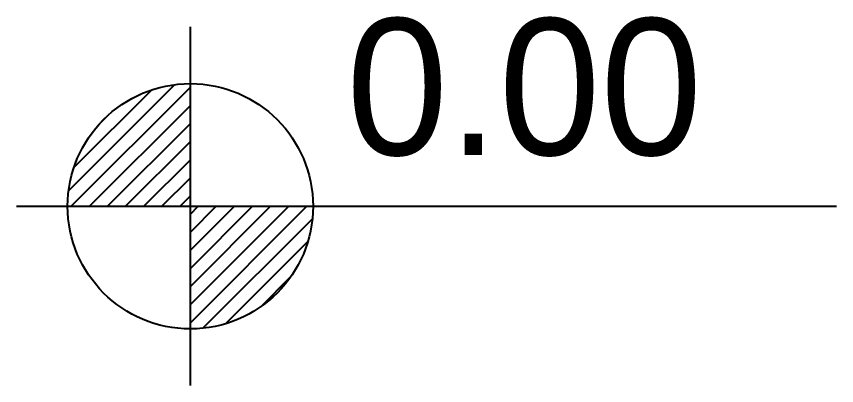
# Model space of a CAD drawing. Header units: inches. Extents: x 5 to 136470, y 9 to 138066.
# Drawn here: x 81954 to 82747, y 27936 to 28293 of the extents above; entities that cross this region are included whole.
import ezdxf

# ---------------------------------------------------------------- set-up
doc = ezdxf.new("R2010")
doc.units = ezdxf.units.IN
doc.header["$MEASUREMENT"] = 0
doc.styles.add('ROMANS', font='', dxfattribs={"width": 0.8})
doc.styles.get('ROMANS').set_extended_font_data('VNI-Avo')

# ---------------------------------------------------------------- blocks, each defined once
blk = doc.blocks.new('A$C7b2e77e3')
at = {"linetype": 'ByBlock'}
h = blk.add_hatch(dxfattribs=at)
h.set_pattern_fill('ANSI31', color=0, scale=99.129689, style=0)
h.set_pattern_definition([(45, (6735.97, 3797.809), (-8.7619094, 8.7619094), [])])
h.paths.add_polyline_path([(24209.02, 16504.36), (24090.38, 16504.36), (24090.38, 16385.72, 0.414214)])
h.paths.add_polyline_path([(24090.38, 16623, 0.414214), (23971.74, 16504.36), (24090.38, 16504.36)])
at = {"color": 0, "linetype": 'ByBlock'}
for p, q in [((24090.38, 16330.88), (24090.38, 16677.83)), ((23922.19, 16504.36), (24715.23, 16504.36))]:
    blk.add_line(p, q, dxfattribs=at)
blk.add_circle((24090.38, 16504.36), 118.64, dxfattribs=at)
at = {"color": 0, "linetype": 'ByBlock', "style": 'ROMANS'}
for tag, p in [('+1200', (24241.22, 16553.92)), ('+00', (29332.08, 8469.38))]:
    blk.add_attdef(tag, p, '', height=132.17, dxfattribs=at)

msp = doc.modelspace()

# ---------------------------------------------------------------- block references
ref = msp.add_blockref('A$C7b2e77e3', (58031.67, 11605.12))
ref.add_attrib('+1200', '0.00', (82272.88, 28159.05), dxfattribs={"color": 0, "linetype": 'ByBlock', "height": 132.173, "style": 'ROMANS'})

doc.saveas('drawing.dxf')
